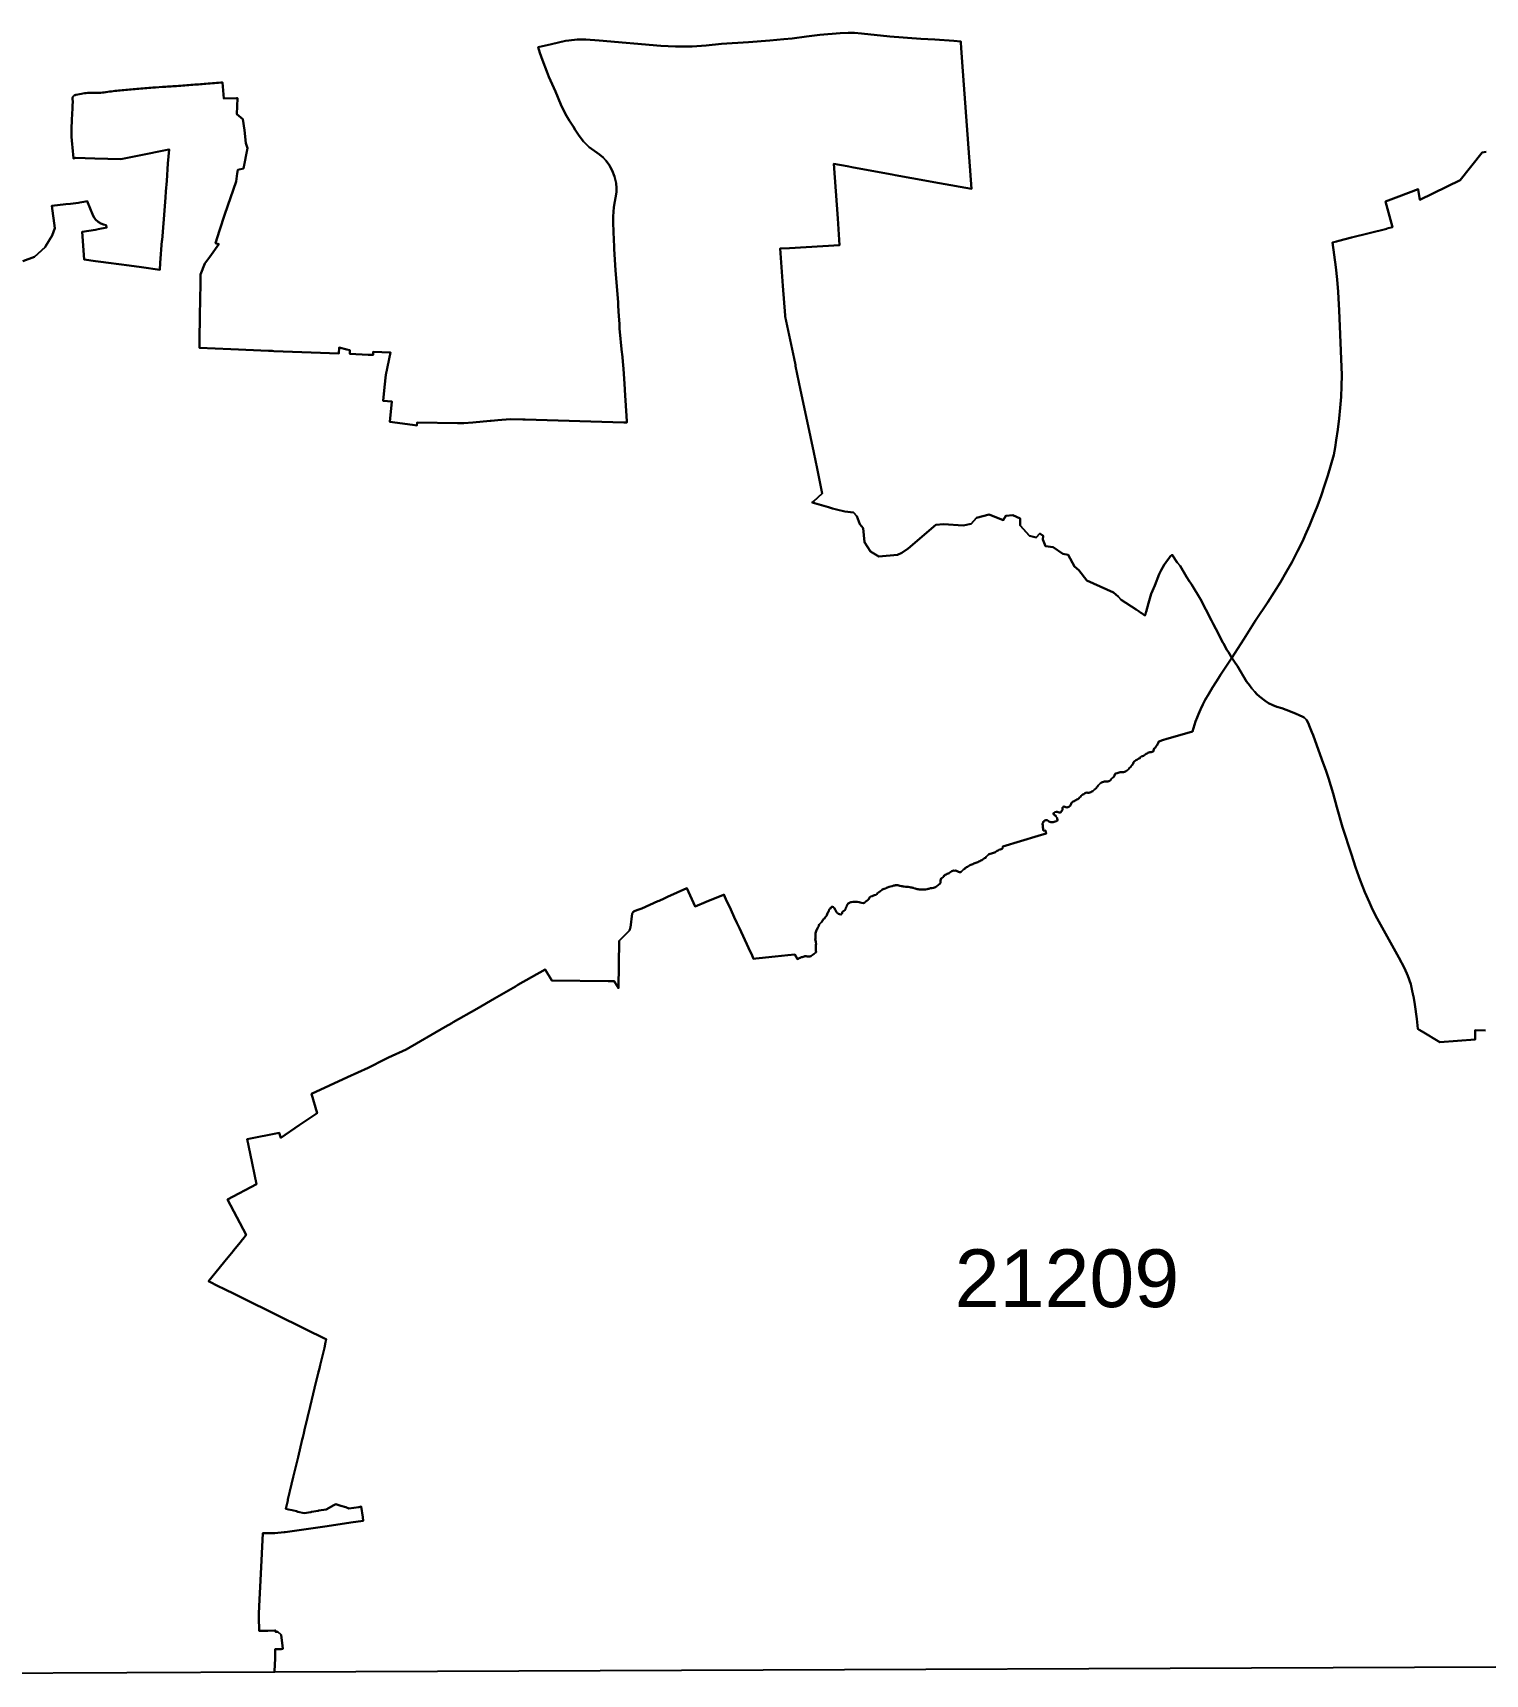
# Model space of a CAD drawing. Header units: inches. Extents: x 1341578 to 1502124, y 557203 to 748561.
# Drawn here: x 1395814 to 1409216, y 621188 to 636335 of the extents above; entities that cross this region are included whole.
import ezdxf
from ezdxf.enums import TextEntityAlignment as Align

# ---------------------------------------------------------------- set-up
doc = ezdxf.new("R2010")
doc.units = ezdxf.units.IN
doc.header["$MEASUREMENT"] = 0
doc.layers.add('Zipcode', color=7, linetype='Continuous')
doc.layers.add('ZipcodeAnno', color=7, linetype='Continuous')
doc.styles.add('Arial', font='arial.ttf')

msp = doc.modelspace()

# ---------------------------------------------------------------- linework, layer by layer
at = {"layer": 'Zipcode'}
for points in [[(1395722, 634226), (1395831, 634267), (1395928, 634358), (1395935, 634369), (1395994, 634465), (1396016, 634532), (1395991, 634737), (1396119, 634753), (1396161, 634757), (1396236, 634766), (1396249, 634769), (1396286, 634775), (1396317, 634780), (1396371, 634647), (1396381, 634630), (1396394, 634611), (1396418, 634589), (1396443, 634574), (1396465, 634567), (1396491, 634560), (1396495, 634539), (1396498, 634539), (1396418, 634523), (1396392, 634518), (1396269, 634498), (1396287, 634242), (1396391, 634228), (1396418, 634224), (1396443, 634221), (1396512, 634212), (1396703, 634186), (1396817, 634171), (1396985, 634149), (1396990, 634212), (1397006, 634415), (1397007, 634422), (1397023, 634616), (1397026, 634654), (1397039, 634814), (1397043, 634870), (1397051, 634969), (1397061, 635128), (1397071, 635257), (1397069, 635257), (1396781, 635201), (1396627, 635170), (1396387, 635176), (1396207, 635180), (1396190, 635175), (1396188, 635183), (1396188, 635186), (1396187, 635203), (1396185, 635219), (1396183, 635235), (1396182, 635252), (1396180, 635268), (1396179, 635284), (1396177, 635300), (1396176, 635316), (1396174, 635332), (1396173, 635349), (1396172, 635367), (1396171, 635385), (1396170, 635403), (1396171, 635419), (1396171, 635435), (1396171, 635451), (1396172, 635467), (1396172, 635482), (1396173, 635497), (1396174, 635513), (1396175, 635531), (1396175, 635550), (1396176, 635568), (1396177, 635587), (1396178, 635604), (1396179, 635621), (1396180, 635634), (1396180, 635639), (1396181, 635656), (1396181, 635672), (1396182, 635689), (1396182, 635705), (1396181, 635719), (1396180, 635733), (1396180, 635736), (1396181, 635738), (1396182, 635740), (1396182, 635742), (1396183, 635744), (1396185, 635747), (1396188, 635750), (1396190, 635752), (1396192, 635754), (1396195, 635755), (1396200, 635758), (1396205, 635760), (1396211, 635762), (1396229, 635766), (1396246, 635770), (1396262, 635773), (1396277, 635776), (1396292, 635779), (1396305, 635779), (1396318, 635780), (1396332, 635781), (1396347, 635781), (1396362, 635781), (1396379, 635781), (1396397, 635782), (1396415, 635782), (1396418, 635782), (1396429, 635782), (1396443, 635782), (1396457, 635783), (1396473, 635785), (1396484, 635787), (1396490, 635788), (1396506, 635790), (1396523, 635792), (1396539, 635794), (1396555, 635796), (1396571, 635798), (1396584, 635799), (1396588, 635800), (1396604, 635801), (1396621, 635803), (1396638, 635805), (1396655, 635806), (1396672, 635808), (1396689, 635810), (1396706, 635811), (1396723, 635813), (1396740, 635815), (1396758, 635816), (1396775, 635818), (1396793, 635819), (1396810, 635821), (1396829, 635822), (1396848, 635824), (1396867, 635825), (1396886, 635826), (1396904, 635828), (1396921, 635829), (1396938, 635830), (1396943, 635830), (1396946, 635831), (1397010, 635835), (1397022, 635836), (1397040, 635837), (1397058, 635838), (1397074, 635839), (1397091, 635840), (1397107, 635841), (1397124, 635842), (1397140, 635843), (1397159, 635844), (1397179, 635846), (1397198, 635848), (1397218, 635850), (1397236, 635851), (1397255, 635852), (1397273, 635854), (1397292, 635855), (1397310, 635857), (1397327, 635858), (1397344, 635859), (1397361, 635861), (1397378, 635862), (1397395, 635863), (1397412, 635864), (1397432, 635866), (1397452, 635867), (1397472, 635869), (1397491, 635870), (1397510, 635872), (1397529, 635873), (1397548, 635875), (1397564, 635876), (1397578, 635730), (1397695, 635733), (1397702, 635733), (1397698, 635585), (1397752, 635539), (1397766, 635437), (1397779, 635317), (1397795, 635270), (1397758, 635082), (1397706, 635069), (1397700, 635036), (1397689, 634962), (1397587, 634661), (1397536, 634509), (1397499, 634393), (1397530, 634385), (1397447, 634268), (1397402, 634206), (1397362, 634105), (1397360, 634001), (1397359, 633895), (1397356, 633704), (1397353, 633516), (1397352, 633448), (1397352, 633427), (1397642, 633415), (1397990, 633400), (1398027, 633399), (1398037, 633398), (1398384, 633385), (1398639, 633375), (1398641, 633430), (1398711, 633413), (1398740, 633406), (1398739, 633371), (1398909, 633364), (1398954, 633363), (1398955, 633392), (1399115, 633386), (1399071, 633178), (1399060, 633066), (1399047, 632939), (1399127, 632931), (1399108, 632745), (1399319, 632716), (1399359, 632711), (1399362, 632738), (1399732, 632732), (1399791, 632731), (1399874, 632738), (1400034, 632753), (1400045, 632754), (1400104, 632759), (1400219, 632769), (1400335, 632766), (1400358, 632765), (1401268, 632740), (1401281, 632740), (1401295, 632739), (1401294, 632751), (1401278, 633036), (1401277, 633046), (1401272, 633141), (1401264, 633233), (1401251, 633373), (1401250, 633386), (1401228, 633607), (1401229, 633646), (1401221, 633723), (1401220, 633763), (1401216, 633822), (1401214, 633850), (1401192, 634140), (1401178, 634341), (1401178, 634367), (1401175, 634420), (1401169, 634581), (1401169, 634639), (1401176, 634725), (1401200, 634864), (1401199, 634901), (1401197, 634947), (1401181, 635009), (1401160, 635065), (1401143, 635097), (1401131, 635118), (1401102, 635157), (1401076, 635183), (1401042, 635212), (1400948, 635280), (1400916, 635309), (1400895, 635333), (1400857, 635383), (1400818, 635441), (1400802, 635466), (1400766, 635522), (1400731, 635584), (1400686, 635672), (1400638, 635794), (1400577, 635928), (1400558, 635978), (1400518, 636081), (1400493, 636150), (1400476, 636202), (1400600, 636229), (1400729, 636260), (1400760, 636265), (1400838, 636272), (1400917, 636272), (1401040, 636265), (1401609, 636216), (1401745, 636207), (1401897, 636210), (1402027, 636219), (1402168, 636232), (1402418, 636248), (1402614, 636263), (1402745, 636276), (1402820, 636281), (1402954, 636300), (1403075, 636316), (1403263, 636332), (1403338, 636335), (1403397, 636334), (1403462, 636329), (1403721, 636302), (1404009, 636278), (1404138, 636272), (1404313, 636262), (1404377, 636255), (1404378, 636244), (1404382, 636197), (1404391, 636064), (1404475, 634894), (1404181, 634948), (1403926, 634994), (1403773, 635022), (1403745, 635027), (1403386, 635092), (1403328, 635103), (1403205, 635125), (1403242, 634620), (1403257, 634374), (1402798, 634348), (1402710, 634343), (1402723, 634172), (1402736, 634001), (1402757, 633725), (1402758, 633716), (1402839, 633328), (1402851, 633271), (1402853, 633259), (1402899, 633038), (1402959, 632751), (1403020, 632461), (1403051, 632314), (1403099, 632083), (1403021, 632013), (1403007, 632000), (1403156, 631956), (1403156, 631956), (1403194, 631946), (1403230, 631937), (1403307, 631917), (1403387, 631908), (1403417, 631875), (1403446, 631799), (1403475, 631765), (1403489, 631634), (1403543, 631549), (1403621, 631501), (1403792, 631518), (1403832, 631537), (1403890, 631577), (1404146, 631793), (1404219, 631799), (1404400, 631788), (1404473, 631804), (1404521, 631859), (1404638, 631890), (1404768, 631837), (1404793, 631878), (1404857, 631884), (1404924, 631852), (1404924, 631797), (1404925, 631787), (1405011, 631692), (1405072, 631677), (1405105, 631714), (1405138, 631693), (1405135, 631660), (1405160, 631596), (1405229, 631587), (1405319, 631527), (1405368, 631516), (1405425, 631411), (1405466, 631375), (1405540, 631282), (1405787, 631171), (1405828, 631132), (1405858, 631103), (1405994, 631013), (1406022, 630994), (1406039, 630982), (1406041, 630981), (1406064, 630966), (1406076, 630958), (1406080, 630968), (1406085, 630984), (1406085, 630984), (1406085, 630985), (1406087, 630990), (1406108, 631071), (1406135, 631158), (1406146, 631185), (1406167, 631233), (1406207, 631339), (1406226, 631376), (1406254, 631425), (1406284, 631469), (1406297, 631485), (1406310, 631501), (1406327, 631518), (1406374, 631447), (1406401, 631415), (1406461, 631314), (1406489, 631270), (1406496, 631260), (1406508, 631242), (1406588, 631109), (1406638, 631014), (1406690, 630913), (1406707, 630881), (1406731, 630835), (1406796, 630709), (1406801, 630699), (1406832, 630642), (1406847, 630619), (1406879, 630568), (1406841, 630512), (1406812, 630467), (1406774, 630409), (1406754, 630378), (1406734, 630347), (1406700, 630294), (1406666, 630236), (1406631, 630179), (1406610, 630136), (1406593, 630097), (1406590, 630091), (1406571, 630047), (1406558, 630015), (1406543, 629980), (1406523, 629919), (1406514, 629888), (1406268, 629816), (1406249, 629809), (1406205, 629795), (1406202, 629789), (1406197, 629781), (1406193, 629771), (1406188, 629762), (1406183, 629754), (1406177, 629745), (1406170, 629737), (1406163, 629730), (1406158, 629721), (1406155, 629711), (1406151, 629702), (1406144, 629698), (1406134, 629697), (1406123, 629697), (1406113, 629694), (1406104, 629690), (1406096, 629683), (1406087, 629680), (1406078, 629675), (1406071, 629668), (1406062, 629664), (1406053, 629659), (1406043, 629656), (1406035, 629650), (1406028, 629642), (1406020, 629637), (1406011, 629632), (1406002, 629627), (1405993, 629623), (1405985, 629616), (1405978, 629609), (1405972, 629601), (1405968, 629591), (1405962, 629583), (1405957, 629575), (1405950, 629567), (1405943, 629559), (1405935, 629552), (1405929, 629544), (1405922, 629537), (1405914, 629531), (1405906, 629524), (1405898, 629518), (1405889, 629514), (1405879, 629513), (1405869, 629513), (1405858, 629513), (1405848, 629512), (1405838, 629510), (1405829, 629506), (1405819, 629503), (1405809, 629501), (1405803, 629498), (1405798, 629491), (1405795, 629481), (1405792, 629476), (1405786, 629467), (1405778, 629461), (1405771, 629453), (1405764, 629446), (1405758, 629438), (1405752, 629433), (1405743, 629428), (1405734, 629425), (1405724, 629425), (1405714, 629427), (1405703, 629426), (1405694, 629424), (1405684, 629421), (1405675, 629417), (1405667, 629410), (1405659, 629403), (1405652, 629396), (1405645, 629389), (1405638, 629381), (1405631, 629374), (1405626, 629365), (1405619, 629357), (1405611, 629351), (1405603, 629344), (1405596, 629337), (1405587, 629332), (1405578, 629327), (1405569, 629323), (1405559, 629322), (1405549, 629322), (1405539, 629324), (1405530, 629320), (1405520, 629316), (1405512, 629310), (1405503, 629305), (1405495, 629299), (1405488, 629292), (1405481, 629284), (1405474, 629277), (1405466, 629270), (1405457, 629264), (1405449, 629259), (1405440, 629254), (1405431, 629249), (1405422, 629245), (1405413, 629240), (1405404, 629236), (1405399, 629230), (1405395, 629221), (1405391, 629212), (1405387, 629202), (1405382, 629198), (1405374, 629192), (1405365, 629188), (1405356, 629186), (1405346, 629189), (1405337, 629193), (1405328, 629195), (1405321, 629192), (1405317, 629185), (1405315, 629175), (1405315, 629165), (1405310, 629156), (1405305, 629152), (1405299, 629143), (1405293, 629139), (1405285, 629140), (1405276, 629144), (1405266, 629146), (1405256, 629147), (1405246, 629144), (1405238, 629137), (1405231, 629130), (1405235, 629121), (1405241, 629117), (1405250, 629112), (1405254, 629103), (1405260, 629096), (1405265, 629091), (1405267, 629081), (1405271, 629073), (1405273, 629070), (1405274, 629069), (1405268, 629065), (1405259, 629060), (1405249, 629056), (1405240, 629053), (1405230, 629051), (1405226, 629050), (1405220, 629050), (1405209, 629051), (1405200, 629054), (1405190, 629058), (1405182, 629063), (1405173, 629068), (1405163, 629069), (1405153, 629065), (1405144, 629061), (1405139, 629056), (1405136, 629046), (1405130, 629038), (1405131, 629032), (1405133, 629022), (1405133, 629012), (1405135, 629002), (1405137, 628992), (1405137, 628982), (1405141, 628973), (1405142, 628969), (1405158, 628974), (1405164, 628945), (1405091, 628923), (1404766, 628825), (1404763, 628807), (1404758, 628804), (1404749, 628801), (1404739, 628798), (1404729, 628796), (1404721, 628790), (1404712, 628785), (1404703, 628780), (1404697, 628775), (1404688, 628770), (1404678, 628767), (1404669, 628764), (1404659, 628761), (1404649, 628758), (1404640, 628755), (1404633, 628751), (1404631, 628750), (1404623, 628743), (1404616, 628736), (1404611, 628730), (1404605, 628722), (1404596, 628718), (1404587, 628713), (1404580, 628706), (1404571, 628701), (1404562, 628696), (1404553, 628692), (1404543, 628688), (1404535, 628682), (1404526, 628678), (1404516, 628674), (1404506, 628672), (1404497, 628668), (1404488, 628664), (1404478, 628661), (1404470, 628658), (1404462, 628655), (1404456, 628650), (1404448, 628644), (1404439, 628639), (1404430, 628634), (1404421, 628630), (1404416, 628624), (1404412, 628620), (1404403, 628615), (1404395, 628609), (1404389, 628600), (1404382, 628593), (1404374, 628590), (1404364, 628590), (1404355, 628593), (1404349, 628596), (1404346, 628598), (1404344, 628599), (1404339, 628602), (1404329, 628603), (1404321, 628602), (1404311, 628603), (1404304, 628601), (1404295, 628597), (1404286, 628592), (1404277, 628587), (1404269, 628581), (1404260, 628578), (1404250, 628574), (1404242, 628569), (1404232, 628565), (1404225, 628559), (1404220, 628550), (1404213, 628543), (1404205, 628537), (1404197, 628530), (1404194, 628521), (1404190, 628511), (1404190, 628501), (1404189, 628491), (1404183, 628482), (1404176, 628476), (1404167, 628470), (1404160, 628464), (1404152, 628457), (1404143, 628452), (1404134, 628448), (1404124, 628445), (1404114, 628442), (1404105, 628440), (1404095, 628440), (1404085, 628436), (1404075, 628434), (1404066, 628431), (1404056, 628430), (1404045, 628430), (1404035, 628430), (1404025, 628429), (1404015, 628430), (1404005, 628430), (1403994, 628430), (1403984, 628432), (1403974, 628433), (1403964, 628436), (1403955, 628438), (1403945, 628442), (1403942, 628444), (1403936, 628446), (1403926, 628447), (1403916, 628449), (1403906, 628452), (1403896, 628454), (1403886, 628454), (1403876, 628453), (1403866, 628454), (1403856, 628456), (1403846, 628458), (1403836, 628459), (1403826, 628461), (1403816, 628464), (1403806, 628466), (1403796, 628468), (1403786, 628470), (1403776, 628469), (1403768, 628467), (1403758, 628467), (1403744, 628460), (1403728, 628456), (1403715, 628453), (1403701, 628449), (1403692, 628445), (1403683, 628439), (1403670, 628434), (1403660, 628431), (1403650, 628426), (1403639, 628418), (1403630, 628411), (1403619, 628402), (1403610, 628394), (1403602, 628387), (1403592, 628380), (1403582, 628376), (1403572, 628374), (1403571, 628373), (1403559, 628369), (1403547, 628364), (1403539, 628357), (1403533, 628348), (1403530, 628341), (1403521, 628333), (1403512, 628328), (1403501, 628319), (1403493, 628310), (1403487, 628305), (1403475, 628304), (1403462, 628305), (1403449, 628308), (1403438, 628311), (1403424, 628315), (1403414, 628315), (1403403, 628315), (1403392, 628315), (1403381, 628314), (1403370, 628313), (1403360, 628311), (1403351, 628307), (1403339, 628300), (1403331, 628291), (1403326, 628282), (1403321, 628270), (1403317, 628260), (1403312, 628248), (1403307, 628238), (1403297, 628231), (1403286, 628224), (1403283, 628221), (1403281, 628208), (1403277, 628202), (1403270, 628199), (1403258, 628200), (1403248, 628204), (1403238, 628211), (1403232, 628217), (1403226, 628227), (1403220, 628239), (1403216, 628249), (1403212, 628257), (1403202, 628265), (1403192, 628269), (1403184, 628268), (1403183, 628268), (1403178, 628264), (1403175, 628255), (1403167, 628248), (1403162, 628243), (1403158, 628231), (1403153, 628221), (1403148, 628211), (1403144, 628202), (1403140, 628192), (1403134, 628182), (1403127, 628174), (1403127, 628174), (1403121, 628166), (1403115, 628161), (1403109, 628154), (1403103, 628146), (1403097, 628138), (1403092, 628129), (1403086, 628121), (1403078, 628115), (1403073, 628109), (1403071, 628105), (1403067, 628096), (1403064, 628086), (1403060, 628081), (1403056, 628072), (1403051, 628063), (1403048, 628059), (1403045, 628055), (1403043, 628046), (1403040, 628036), (1403037, 628026), (1403036, 628018), (1403036, 628008), (1403035, 627998), (1403035, 627988), (1403035, 627978), (1403034, 627968), (1403037, 627958), (1403040, 627950), (1403041, 627940), (1403042, 627929), (1403041, 627919), (1403040, 627909), (1403041, 627899), (1403040, 627889), (1403038, 627879), (1403038, 627869), (1403040, 627861), (1403043, 627854), (1403044, 627850), (1403036, 627848), (1403029, 627842), (1403023, 627835), (1403014, 627830), (1403007, 627824), (1403000, 627816), (1402996, 627814), (1402990, 627814), (1402987, 627810), (1402977, 627810), (1402966, 627810), (1402959, 627812), (1402949, 627814), (1402939, 627814), (1402932, 627812), (1402922, 627808), (1402913, 627806), (1402903, 627804), (1402894, 627799), (1402885, 627794), (1402877, 627789), (1402869, 627787), (1402845, 627829), (1402782, 627822), (1402664, 627810), (1402517, 627795), (1402487, 627792), (1402465, 627790), (1402451, 627820), (1402417, 627892), (1402334, 628071), (1402310, 628123), (1402287, 628173), (1402254, 628244), (1402210, 628341), (1402191, 628382), (1402188, 628380), (1402028, 628314), (1401925, 628271), (1401850, 628440), (1401672, 628361), (1401659, 628355), (1401657, 628354), (1401641, 628347), (1401594, 628326), (1401583, 628321), (1401582, 628321), (1401509, 628289), (1401508, 628288), (1401434, 628255), (1401398, 628241), (1401358, 628226), (1401356, 628225), (1401353, 628219), (1401345, 628207), (1401328, 628078), (1401327, 628074), (1401326, 628070), (1401325, 628066), (1401324, 628063), (1401322, 628059), (1401321, 628055), (1401319, 628051), (1401317, 628048), (1401314, 628045), (1401312, 628041), (1401309, 628038), (1401306, 628035), (1401265, 627995), (1401224, 627955), (1401220, 627518), (1401178, 627583), (1401124, 627583), (1400603, 627588), (1400542, 627692), (1400291, 627548), (1400267, 627534), (1400074, 627423), (1399911, 627329), (1399693, 627204), (1399681, 627197), (1399618, 627161), (1399259, 626954), (1399096, 626878), (1399065, 626864), (1398908, 626784), (1398719, 626696), (1398387, 626543), (1398439, 626365), (1398272, 626253), (1398103, 626138), (1398086, 626185), (1397793, 626126), (1397820, 625993), (1397877, 625711), (1397609, 625568), (1397784, 625241), (1397764, 625217), (1397737, 625184), (1397730, 625175), (1397667, 625097), (1397663, 625093), (1397587, 624999), (1397534, 624935), (1397438, 624817), (1397435, 624814), (1397530, 624767), (1397569, 624748), (1397691, 624688), (1397757, 624655), (1398335, 624370), (1398507, 624285), (1398521, 624278), (1398521, 624277), (1398514, 624251), (1398505, 624199), (1398466, 624038), (1398458, 624009), (1398451, 623979), (1398414, 623826), (1398402, 623774), (1398374, 623658), (1398349, 623557), (1398322, 623443), (1398315, 623413), (1398305, 623372), (1398301, 623355), (1398262, 623192), (1398220, 623017), (1398217, 623006), (1398202, 622942), (1398168, 622801), (1398166, 622790), (1398148, 622715), (1398173, 622709), (1398206, 622701), (1398246, 622691), (1398261, 622687), (1398317, 622673), (1398379, 622684), (1398385, 622685), (1398447, 622696), (1398453, 622697), (1398522, 622709), (1398528, 622712), (1398587, 622745), (1398609, 622757), (1398657, 622742), (1398701, 622728), (1398731, 622718), (1398821, 622730), (1398843, 622734), (1398858, 622638), (1398861, 622603), (1398750, 622587), (1398529, 622555), (1398142, 622499), (1398134, 622498), (1398046, 622490), (1397936, 622488), (1397918, 622115), (1397904, 621815), (1397900, 621746), (1397899, 621713), (1397900, 621713), (1397904, 621587), (1397923, 621588), (1397978, 621589), (1397983, 621589), (1398048, 621591), (1398054, 621591), (1398054, 621578), (1398076, 621578), (1398105, 621550), (1398119, 621449), (1398122, 621422), (1398109, 621420), (1398093, 621420), (1398051, 621418), (1398050, 621391), (1398049, 621332), (1398047, 621273), (1398045, 621215), (1398045, 621205), (1393953, 621188)], [(1409226, 635238), (1409189, 635231), (1408986, 634976), (1408612, 634794), (1408599, 634890), (1408598, 634892), (1408418, 634824), (1408295, 634778), (1408361, 634541), (1408309, 634528), (1408308, 634527), (1407982, 634445), (1407865, 634415), (1407843, 634410), (1407807, 634401), (1407823, 634287), (1407823, 634287), (1407837, 634172), (1407837, 634172), (1407849, 634058), (1407849, 634058), (1407858, 633943), (1407858, 633943), (1407866, 633829), (1407869, 633774), (1407892, 633176), (1407890, 633075), (1407886, 632975), (1407879, 632875), (1407869, 632775), (1407857, 632675), (1407842, 632576), (1407831, 632508), (1407831, 632508), (1407818, 632440), (1407792, 632345), (1407792, 632345), (1407763, 632251), (1407763, 632251), (1407733, 632157), (1407733, 632157), (1407701, 632063), (1407701, 632063), (1407668, 631971), (1407668, 631971), (1407632, 631879), (1407632, 631879), (1407595, 631788), (1407556, 631698), (1407533, 631647), (1407484, 631550), (1407484, 631550), (1407434, 631454), (1407381, 631359), (1407381, 631358), (1407326, 631265), (1407269, 631172), (1407269, 631172), (1407210, 631081), (1407098, 630911), (1407098, 630911), (1406988, 630740), (1406988, 630740), (1406879, 630568), (1406847, 630619), (1406832, 630642), (1406801, 630699), (1406796, 630709), (1406731, 630835), (1406707, 630881), (1406690, 630913), (1406638, 631014), (1406588, 631109), (1406508, 631242), (1406496, 631260), (1406489, 631270), (1406461, 631314), (1406401, 631415), (1406374, 631447), (1406327, 631518), (1406310, 631501), (1406297, 631485), (1406284, 631469), (1406254, 631425), (1406226, 631376), (1406207, 631339), (1406167, 631233), (1406146, 631185), (1406135, 631158), (1406108, 631071), (1406087, 630990), (1406085, 630985), (1406085, 630984), (1406085, 630984), (1406080, 630968), (1406076, 630958), (1406064, 630966), (1406041, 630981), (1406039, 630982), (1406022, 630994), (1405994, 631013), (1405858, 631103), (1405828, 631132), (1405787, 631171), (1405540, 631282), (1405466, 631375), (1405425, 631411), (1405368, 631516), (1405319, 631527), (1405229, 631587), (1405160, 631596), (1405135, 631660), (1405138, 631693), (1405105, 631714), (1405072, 631677), (1405011, 631692), (1404925, 631787), (1404924, 631797), (1404924, 631852), (1404857, 631884), (1404793, 631878), (1404768, 631837), (1404638, 631890), (1404521, 631859), (1404473, 631804), (1404400, 631788), (1404219, 631799), (1404146, 631793), (1403890, 631577), (1403832, 631537), (1403792, 631518), (1403621, 631501), (1403543, 631549), (1403489, 631634), (1403475, 631765), (1403446, 631799), (1403417, 631875), (1403387, 631908), (1403307, 631917), (1403230, 631937), (1403194, 631946), (1403156, 631956), (1403156, 631956), (1403007, 632000), (1403021, 632013), (1403099, 632083), (1403051, 632314), (1403020, 632461), (1402959, 632751), (1402899, 633038), (1402853, 633259), (1402851, 633271), (1402839, 633328), (1402758, 633716), (1402757, 633725), (1402736, 634001), (1402723, 634172), (1402710, 634343), (1402798, 634348), (1403257, 634374), (1403242, 634620), (1403205, 635125), (1403328, 635103), (1403386, 635092), (1403745, 635027), (1403773, 635022), (1403926, 634994), (1404181, 634948), (1404475, 634894), (1404391, 636064), (1404382, 636197), (1404378, 636244), (1404377, 636255), (1404313, 636262), (1404138, 636272), (1404009, 636278), (1403721, 636302), (1403462, 636329), (1403397, 636334), (1403338, 636335), (1403263, 636332), (1403075, 636316), (1402954, 636300), (1402820, 636281), (1402745, 636276), (1402614, 636263), (1402418, 636248), (1402168, 636232), (1402027, 636219), (1401897, 636210), (1401745, 636207), (1401609, 636216), (1401040, 636265), (1400917, 636272), (1400838, 636272), (1400760, 636265), (1400729, 636260), (1400600, 636229), (1400476, 636202), (1400493, 636150), (1400518, 636081), (1400558, 635978), (1400577, 635928), (1400638, 635794), (1400686, 635672), (1400731, 635584), (1400766, 635522), (1400802, 635466), (1400818, 635441), (1400857, 635383), (1400895, 635333), (1400916, 635309), (1400948, 635280), (1401042, 635212), (1401076, 635183), (1401102, 635157), (1401131, 635118), (1401143, 635097), (1401160, 635065), (1401181, 635009), (1401197, 634947), (1401199, 634901), (1401200, 634864), (1401176, 634725), (1401169, 634639), (1401169, 634581), (1401175, 634420), (1401178, 634367), (1401178, 634341), (1401192, 634140), (1401214, 633850), (1401216, 633822), (1401220, 633763), (1401221, 633723), (1401229, 633646), (1401228, 633607), (1401250, 633386), (1401251, 633373), (1401264, 633233), (1401272, 633141), (1401277, 633046), (1401278, 633036), (1401294, 632751), (1401295, 632739), (1401281, 632740), (1401268, 632740), (1400358, 632765), (1400335, 632766), (1400219, 632769), (1400104, 632759), (1400045, 632754), (1400034, 632753), (1399874, 632738), (1399791, 632731), (1399732, 632732), (1399362, 632738), (1399359, 632711), (1399319, 632716), (1399108, 632745), (1399127, 632931), (1399047, 632939), (1399060, 633066), (1399071, 633178), (1399115, 633386), (1398955, 633392), (1398954, 633363), (1398909, 633364), (1398739, 633371), (1398740, 633406), (1398711, 633413), (1398641, 633430), (1398639, 633375), (1398384, 633385), (1398037, 633398), (1398027, 633399), (1397990, 633400), (1397642, 633415), (1397352, 633427), (1397352, 633448), (1397353, 633516), (1397356, 633704), (1397359, 633895), (1397360, 634001), (1397362, 634105), (1397402, 634206), (1397447, 634268), (1397530, 634385), (1397499, 634393), (1397536, 634509), (1397587, 634661), (1397689, 634962), (1397700, 635036), (1397706, 635069), (1397758, 635082), (1397795, 635270), (1397779, 635317), (1397766, 635437), (1397752, 635539), (1397698, 635585), (1397702, 635733), (1397695, 635733), (1397578, 635730), (1397564, 635876), (1397548, 635875), (1397529, 635873), (1397510, 635872), (1397491, 635870), (1397472, 635869), (1397452, 635867), (1397432, 635866), (1397412, 635864), (1397395, 635863), (1397378, 635862), (1397361, 635861), (1397344, 635859), (1397327, 635858), (1397310, 635857), (1397292, 635855), (1397273, 635854), (1397255, 635852), (1397236, 635851), (1397218, 635850), (1397198, 635848), (1397179, 635846), (1397159, 635844), (1397140, 635843), (1397124, 635842), (1397107, 635841), (1397091, 635840), (1397074, 635839), (1397058, 635838), (1397040, 635837), (1397022, 635836), (1397010, 635835), (1396946, 635831), (1396943, 635830), (1396938, 635830), (1396921, 635829), (1396904, 635828), (1396886, 635826), (1396867, 635825), (1396848, 635824), (1396829, 635822), (1396810, 635821), (1396793, 635819), (1396775, 635818), (1396758, 635816), (1396740, 635815), (1396723, 635813), (1396706, 635811), (1396689, 635810), (1396672, 635808), (1396655, 635806), (1396638, 635805), (1396621, 635803), (1396604, 635801), (1396588, 635800), (1396584, 635799), (1396571, 635798), (1396555, 635796), (1396539, 635794), (1396523, 635792), (1396506, 635790), (1396490, 635788), (1396484, 635787), (1396473, 635785), (1396457, 635783), (1396443, 635782), (1396429, 635782), (1396418, 635782), (1396415, 635782), (1396397, 635782), (1396379, 635781), (1396362, 635781), (1396347, 635781), (1396332, 635781), (1396318, 635780), (1396305, 635779), (1396292, 635779), (1396277, 635776), (1396262, 635773), (1396246, 635770), (1396229, 635766), (1396211, 635762), (1396205, 635760), (1396200, 635758), (1396195, 635755), (1396192, 635754), (1396190, 635752), (1396188, 635750), (1396185, 635747), (1396183, 635744), (1396182, 635742), (1396182, 635740), (1396181, 635738), (1396180, 635736), (1396180, 635733), (1396181, 635719), (1396182, 635705), (1396182, 635689), (1396181, 635672), (1396181, 635656), (1396180, 635639), (1396180, 635634), (1396179, 635621), (1396178, 635604), (1396177, 635587), (1396176, 635568), (1396175, 635550), (1396175, 635531), (1396174, 635513), (1396173, 635497), (1396172, 635482), (1396172, 635467), (1396171, 635451), (1396171, 635435), (1396171, 635419), (1396170, 635403), (1396171, 635385), (1396172, 635367), (1396173, 635349), (1396174, 635332), (1396176, 635316), (1396177, 635300), (1396179, 635284), (1396180, 635268), (1396182, 635252), (1396183, 635235), (1396185, 635219), (1396187, 635203), (1396188, 635186), (1396188, 635183), (1396190, 635175), (1396207, 635180), (1396387, 635176), (1396627, 635170), (1396781, 635201), (1397069, 635257), (1397071, 635257), (1397061, 635128), (1397051, 634969), (1397043, 634870), (1397039, 634814), (1397026, 634654), (1397023, 634616), (1397007, 634422), (1397006, 634415), (1396990, 634212), (1396985, 634149), (1396817, 634171), (1396703, 634186), (1396512, 634212), (1396443, 634221), (1396418, 634224), (1396391, 634228), (1396287, 634242), (1396269, 634498), (1396392, 634518), (1396418, 634523), (1396498, 634539), (1396495, 634539), (1396491, 634560), (1396465, 634567), (1396443, 634574), (1396418, 634589), (1396394, 634611), (1396381, 634630), (1396371, 634647), (1396317, 634780), (1396286, 634775), (1396249, 634769), (1396236, 634766), (1396161, 634757), (1396119, 634753), (1395991, 634737), (1396016, 634532), (1395994, 634465), (1395935, 634369), (1395928, 634358), (1395831, 634267), (1395722, 634226)], [(1409220, 627129), (1409125, 627131), (1409124, 627044), (1408798, 627020), (1408634, 627119), (1408607, 627135), (1408594, 627144), (1408584, 627235), (1408568, 627369), (1408554, 627444), (1408553, 627450), (1408540, 627508), (1408529, 627554), (1408503, 627631), (1408471, 627702), (1408418, 627802), (1408218, 628163), (1408176, 628243), (1408149, 628308), (1408107, 628405), (1408063, 628514), (1408049, 628550), (1408018, 628636), (1407981, 628751), (1407898, 629005), (1407846, 629189), (1407813, 629316), (1407771, 629457), (1407749, 629521), (1407710, 629629), (1407628, 629853), (1407617, 629881), (1407592, 629944), (1407585, 629962), (1407567, 629995), (1407547, 630016), (1407546, 630017), (1407526, 630027), (1407505, 630036), (1407466, 630054), (1407381, 630087), (1407339, 630101), (1407294, 630116), (1407256, 630131), (1407218, 630150), (1407185, 630171), (1407134, 630209), (1407108, 630232), (1407089, 630254), (1407064, 630283), (1407040, 630314), (1407015, 630349), (1406929, 630490), (1406904, 630529), (1406879, 630568), (1406988, 630740), (1406988, 630740), (1407098, 630911), (1407098, 630911), (1407210, 631081), (1407269, 631172), (1407269, 631172), (1407326, 631265), (1407381, 631358), (1407381, 631359), (1407434, 631454), (1407484, 631550), (1407484, 631550), (1407533, 631647), (1407556, 631698), (1407595, 631788), (1407632, 631879), (1407632, 631879), (1407668, 631971), (1407668, 631971), (1407701, 632063), (1407701, 632063), (1407733, 632157), (1407733, 632157), (1407763, 632251), (1407763, 632251), (1407792, 632345), (1407792, 632345), (1407818, 632440), (1407831, 632508), (1407831, 632508), (1407842, 632576), (1407857, 632675), (1407869, 632775), (1407879, 632875), (1407886, 632975), (1407890, 633075), (1407892, 633176), (1407869, 633774), (1407866, 633829), (1407858, 633943), (1407858, 633943), (1407849, 634058), (1407849, 634058), (1407837, 634172), (1407837, 634172), (1407823, 634287), (1407823, 634287), (1407807, 634401), (1407843, 634410), (1407865, 634415), (1407982, 634445), (1408308, 634527), (1408309, 634528), (1408361, 634541), (1408295, 634778), (1408418, 634824), (1408598, 634892), (1408599, 634890), (1408612, 634794), (1408986, 634976), (1409189, 635231), (1409226, 635238)], [(1411570, 621263), (1398045, 621205), (1398045, 621215), (1398047, 621273), (1398049, 621332), (1398050, 621391), (1398051, 621418), (1398093, 621420), (1398109, 621420), (1398122, 621422), (1398119, 621449), (1398105, 621550), (1398076, 621578), (1398054, 621578), (1398054, 621591), (1398048, 621591), (1397983, 621589), (1397978, 621589), (1397923, 621588), (1397904, 621587), (1397900, 621713), (1397899, 621713), (1397900, 621746), (1397904, 621815), (1397918, 622115), (1397936, 622488), (1398046, 622490), (1398134, 622498), (1398142, 622499), (1398529, 622555), (1398750, 622587), (1398861, 622603), (1398858, 622638), (1398843, 622734), (1398821, 622730), (1398731, 622718), (1398701, 622728), (1398657, 622742), (1398609, 622757), (1398587, 622745), (1398528, 622712), (1398522, 622709), (1398453, 622697), (1398447, 622696), (1398385, 622685), (1398379, 622684), (1398317, 622673), (1398261, 622687), (1398246, 622691), (1398206, 622701), (1398173, 622709), (1398148, 622715), (1398166, 622790), (1398168, 622801), (1398202, 622942), (1398217, 623006), (1398220, 623017), (1398262, 623192), (1398301, 623355), (1398305, 623372), (1398315, 623413), (1398322, 623443), (1398349, 623557), (1398374, 623658), (1398402, 623774), (1398414, 623826), (1398451, 623979), (1398458, 624009), (1398466, 624038), (1398505, 624199), (1398514, 624251), (1398521, 624277), (1398521, 624278), (1398507, 624285), (1398335, 624370), (1397757, 624655), (1397691, 624688), (1397569, 624748), (1397530, 624767), (1397435, 624814), (1397438, 624817), (1397534, 624935), (1397587, 624999), (1397663, 625093), (1397667, 625097), (1397730, 625175), (1397737, 625184), (1397764, 625217), (1397784, 625241), (1397609, 625568), (1397877, 625711), (1397820, 625993), (1397793, 626126), (1398086, 626185), (1398103, 626138), (1398272, 626253), (1398439, 626365), (1398387, 626543), (1398719, 626696), (1398908, 626784), (1399065, 626864), (1399096, 626878), (1399259, 626954), (1399618, 627161), (1399681, 627197), (1399693, 627204), (1399911, 627329), (1400074, 627423), (1400267, 627534), (1400291, 627548), (1400542, 627692), (1400603, 627588), (1401124, 627583), (1401178, 627583), (1401220, 627518), (1401224, 627955), (1401265, 627995), (1401306, 628035), (1401309, 628038), (1401312, 628041), (1401314, 628045), (1401317, 628048), (1401319, 628051), (1401321, 628055), (1401322, 628059), (1401324, 628063), (1401325, 628066), (1401326, 628070), (1401327, 628074), (1401328, 628078), (1401345, 628207), (1401353, 628219), (1401356, 628225), (1401358, 628226), (1401398, 628241), (1401434, 628255), (1401508, 628288), (1401509, 628289), (1401582, 628321), (1401583, 628321), (1401594, 628326), (1401641, 628347), (1401657, 628354), (1401659, 628355), (1401672, 628361), (1401850, 628440), (1401925, 628271), (1402028, 628314), (1402188, 628380), (1402191, 628382), (1402210, 628341), (1402254, 628244), (1402287, 628173), (1402310, 628123), (1402334, 628071), (1402417, 627892), (1402451, 627820), (1402465, 627790), (1402487, 627792), (1402517, 627795), (1402664, 627810), (1402782, 627822), (1402845, 627829), (1402869, 627787), (1402877, 627789), (1402885, 627794), (1402894, 627799), (1402903, 627804), (1402913, 627806), (1402922, 627808), (1402932, 627812), (1402939, 627814), (1402949, 627814), (1402959, 627812), (1402966, 627810), (1402977, 627810), (1402987, 627810), (1402990, 627814), (1402996, 627814), (1403000, 627816), (1403007, 627824), (1403014, 627830), (1403023, 627835), (1403029, 627842), (1403036, 627848), (1403044, 627850), (1403043, 627854), (1403040, 627861), (1403038, 627869), (1403038, 627879), (1403040, 627889), (1403041, 627899), (1403040, 627909), (1403041, 627919), (1403042, 627929), (1403041, 627940), (1403040, 627950), (1403037, 627958), (1403034, 627968), (1403035, 627978), (1403035, 627988), (1403035, 627998), (1403036, 628008), (1403036, 628018), (1403037, 628026), (1403040, 628036), (1403043, 628046), (1403045, 628055), (1403048, 628059), (1403051, 628063), (1403056, 628072), (1403060, 628081), (1403064, 628086), (1403067, 628096), (1403071, 628105), (1403073, 628109), (1403078, 628115), (1403086, 628121), (1403092, 628129), (1403097, 628138), (1403103, 628146), (1403109, 628154), (1403115, 628161), (1403121, 628166), (1403127, 628174), (1403127, 628174), (1403134, 628182), (1403140, 628192), (1403144, 628202), (1403148, 628211), (1403153, 628221), (1403158, 628231), (1403162, 628243), (1403167, 628248), (1403175, 628255), (1403178, 628264), (1403183, 628268), (1403184, 628268), (1403192, 628269), (1403202, 628265), (1403212, 628257), (1403216, 628249), (1403220, 628239), (1403226, 628227), (1403232, 628217), (1403238, 628211), (1403248, 628204), (1403258, 628200), (1403270, 628199), (1403277, 628202), (1403281, 628208), (1403283, 628221), (1403286, 628224), (1403297, 628231), (1403307, 628238), (1403312, 628248), (1403317, 628260), (1403321, 628270), (1403326, 628282), (1403331, 628291), (1403339, 628300), (1403351, 628307), (1403360, 628311), (1403370, 628313), (1403381, 628314), (1403392, 628315), (1403403, 628315), (1403414, 628315), (1403424, 628315), (1403438, 628311), (1403449, 628308), (1403462, 628305), (1403475, 628304), (1403487, 628305), (1403493, 628310), (1403501, 628319), (1403512, 628328), (1403521, 628333), (1403530, 628341), (1403533, 628348), (1403539, 628357), (1403547, 628364), (1403559, 628369), (1403571, 628373), (1403572, 628374), (1403582, 628376), (1403592, 628380), (1403602, 628387), (1403610, 628394), (1403619, 628402), (1403630, 628411), (1403639, 628418), (1403650, 628426), (1403660, 628431), (1403670, 628434), (1403683, 628439), (1403692, 628445), (1403701, 628449), (1403715, 628453), (1403728, 628456), (1403744, 628460), (1403758, 628467), (1403768, 628467), (1403776, 628469), (1403786, 628470), (1403796, 628468), (1403806, 628466), (1403816, 628464), (1403826, 628461), (1403836, 628459), (1403846, 628458), (1403856, 628456), (1403866, 628454), (1403876, 628453), (1403886, 628454), (1403896, 628454), (1403906, 628452), (1403916, 628449), (1403926, 628447), (1403936, 628446), (1403942, 628444), (1403945, 628442), (1403955, 628438), (1403964, 628436), (1403974, 628433), (1403984, 628432), (1403994, 628430), (1404005, 628430), (1404015, 628430), (1404025, 628429), (1404035, 628430), (1404045, 628430), (1404056, 628430), (1404066, 628431), (1404075, 628434), (1404085, 628436), (1404095, 628440), (1404105, 628440), (1404114, 628442), (1404124, 628445), (1404134, 628448), (1404143, 628452), (1404152, 628457), (1404160, 628464), (1404167, 628470), (1404176, 628476), (1404183, 628482), (1404189, 628491), (1404190, 628501), (1404190, 628511), (1404194, 628521), (1404197, 628530), (1404205, 628537), (1404213, 628543), (1404220, 628550), (1404225, 628559), (1404232, 628565), (1404242, 628569), (1404250, 628574), (1404260, 628578), (1404269, 628581), (1404277, 628587), (1404286, 628592), (1404295, 628597), (1404304, 628601), (1404311, 628603), (1404321, 628602), (1404329, 628603), (1404339, 628602), (1404344, 628599), (1404346, 628598), (1404349, 628596), (1404355, 628593), (1404364, 628590), (1404374, 628590), (1404382, 628593), (1404389, 628600), (1404395, 628609), (1404403, 628615), (1404412, 628620), (1404416, 628624), (1404421, 628630), (1404430, 628634), (1404439, 628639), (1404448, 628644), (1404456, 628650), (1404462, 628655), (1404470, 628658), (1404478, 628661), (1404488, 628664), (1404497, 628668), (1404506, 628672), (1404516, 628674), (1404526, 628678), (1404535, 628682), (1404543, 628688), (1404553, 628692), (1404562, 628696), (1404571, 628701), (1404580, 628706), (1404587, 628713), (1404596, 628718), (1404605, 628722), (1404611, 628730), (1404616, 628736), (1404623, 628743), (1404631, 628750), (1404633, 628751), (1404640, 628755), (1404649, 628758), (1404659, 628761), (1404669, 628764), (1404678, 628767), (1404688, 628770), (1404697, 628775), (1404703, 628780), (1404712, 628785), (1404721, 628790), (1404729, 628796), (1404739, 628798), (1404749, 628801), (1404758, 628804), (1404763, 628807), (1404766, 628825), (1405091, 628923), (1405164, 628945), (1405158, 628974), (1405142, 628969), (1405141, 628973), (1405137, 628982), (1405137, 628992), (1405135, 629002), (1405133, 629012), (1405133, 629022), (1405131, 629032), (1405130, 629038), (1405136, 629046), (1405139, 629056), (1405144, 629061), (1405153, 629065), (1405163, 629069), (1405173, 629068), (1405182, 629063), (1405190, 629058), (1405200, 629054), (1405209, 629051), (1405220, 629050), (1405226, 629050), (1405230, 629051), (1405240, 629053), (1405249, 629056), (1405259, 629060), (1405268, 629065), (1405274, 629069), (1405273, 629070), (1405271, 629073), (1405267, 629081), (1405265, 629091), (1405260, 629096), (1405254, 629103), (1405250, 629112), (1405241, 629117), (1405235, 629121), (1405231, 629130), (1405238, 629137), (1405246, 629144), (1405256, 629147), (1405266, 629146), (1405276, 629144), (1405285, 629140), (1405293, 629139), (1405299, 629143), (1405305, 629152), (1405310, 629156), (1405315, 629165), (1405315, 629175), (1405317, 629185), (1405321, 629192), (1405328, 629195), (1405337, 629193), (1405346, 629189), (1405356, 629186), (1405365, 629188), (1405374, 629192), (1405382, 629198), (1405387, 629202), (1405391, 629212), (1405395, 629221), (1405399, 629230), (1405404, 629236), (1405413, 629240), (1405422, 629245), (1405431, 629249), (1405440, 629254), (1405449, 629259), (1405457, 629264), (1405466, 629270), (1405474, 629277), (1405481, 629284), (1405488, 629292), (1405495, 629299), (1405503, 629305), (1405512, 629310), (1405520, 629316), (1405530, 629320), (1405539, 629324), (1405549, 629322), (1405559, 629322), (1405569, 629323), (1405578, 629327), (1405587, 629332), (1405596, 629337), (1405603, 629344), (1405611, 629351), (1405619, 629357), (1405626, 629365), (1405631, 629374), (1405638, 629381), (1405645, 629389), (1405652, 629396), (1405659, 629403), (1405667, 629410), (1405675, 629417), (1405684, 629421), (1405694, 629424), (1405703, 629426), (1405714, 629427), (1405724, 629425), (1405734, 629425), (1405743, 629428), (1405752, 629433), (1405758, 629438), (1405764, 629446), (1405771, 629453), (1405778, 629461), (1405786, 629467), (1405792, 629476), (1405795, 629481), (1405798, 629491), (1405803, 629498), (1405809, 629501), (1405819, 629503), (1405829, 629506), (1405838, 629510), (1405848, 629512), (1405858, 629513), (1405869, 629513), (1405879, 629513), (1405889, 629514), (1405898, 629518), (1405906, 629524), (1405914, 629531), (1405922, 629537), (1405929, 629544), (1405935, 629552), (1405943, 629559), (1405950, 629567), (1405957, 629575), (1405962, 629583), (1405968, 629591), (1405972, 629601), (1405978, 629609), (1405985, 629616), (1405993, 629623), (1406002, 629627), (1406011, 629632), (1406020, 629637), (1406028, 629642), (1406035, 629650), (1406043, 629656), (1406053, 629659), (1406062, 629664), (1406071, 629668), (1406078, 629675), (1406087, 629680), (1406096, 629683), (1406104, 629690), (1406113, 629694), (1406123, 629697), (1406134, 629697), (1406144, 629698), (1406151, 629702), (1406155, 629711), (1406158, 629721), (1406163, 629730), (1406170, 629737), (1406177, 629745), (1406183, 629754), (1406188, 629762), (1406193, 629771), (1406197, 629781), (1406202, 629789), (1406205, 629795), (1406249, 629809), (1406268, 629816), (1406514, 629888), (1406523, 629919), (1406543, 629980), (1406558, 630015), (1406571, 630047), (1406590, 630091), (1406593, 630097), (1406610, 630136), (1406631, 630179), (1406666, 630236), (1406700, 630294), (1406734, 630347), (1406754, 630378), (1406774, 630409), (1406812, 630467), (1406841, 630512), (1406879, 630568), (1406904, 630529), (1406929, 630490), (1407015, 630349), (1407040, 630314), (1407064, 630283), (1407089, 630254), (1407108, 630232), (1407134, 630209), (1407185, 630171), (1407218, 630150), (1407256, 630131), (1407294, 630116), (1407339, 630101), (1407381, 630087), (1407466, 630054), (1407505, 630036), (1407526, 630027), (1407546, 630017), (1407547, 630016), (1407567, 629995), (1407585, 629962), (1407592, 629944), (1407617, 629881), (1407628, 629853), (1407710, 629629), (1407749, 629521), (1407771, 629457), (1407813, 629316), (1407846, 629189), (1407898, 629005), (1407981, 628751), (1408018, 628636), (1408049, 628550), (1408063, 628514), (1408107, 628405), (1408149, 628308), (1408176, 628243), (1408218, 628163), (1408418, 627802), (1408471, 627702), (1408503, 627631), (1408529, 627554), (1408540, 627508), (1408553, 627450), (1408554, 627444), (1408568, 627369), (1408584, 627235), (1408594, 627144), (1408607, 627135), (1408634, 627119), (1408798, 627020), (1409124, 627044), (1409125, 627131), (1409220, 627129)]]:
    msp.add_lwpolyline(points, dxfattribs=at)

# ---------------------------------------------------------------- texts
at = {"layer": 'ZipcodeAnno', "color": 18, "style": 'Arial'}
msp.add_text('21209', height=533.3, dxfattribs=at).set_placement((1405357, 624415), align=Align.BOTTOM_CENTER)

doc.saveas('drawing.dxf')
